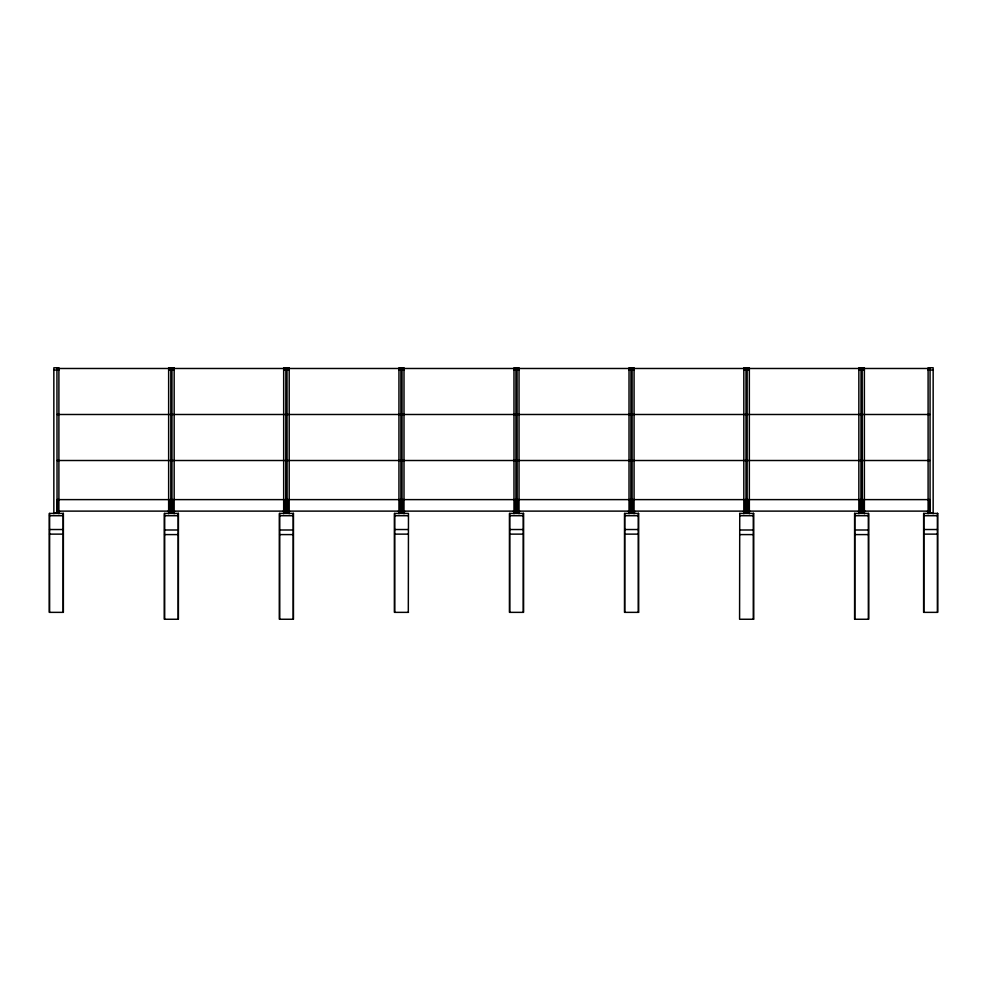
<?xml version="1.0" encoding="UTF-8"?>
<svg xmlns="http://www.w3.org/2000/svg" width="987" height="987" viewBox="0 0 987 987"><rect width="100%" height="100%" fill="white"/><g stroke="black" fill="none" stroke-linecap="round" stroke-linejoin="round"><path stroke-width="1.48" d="M58.689 512.586L59.467 511.118M173.219 513.104L174.514 511.118M288.685 512.672L289.549 511.118M518.656 512.759L519.606 511.118M748.652 512.845L749.688 511.118M864.118 512.413L864.723 511.118M171.109 513.191C164.792 513.289 175.402 513.203 173.219 513.228M286.218 513.191L289.203 513.277L287.032 513.203M746.406 513.215L749.071 513.252M861.417 513.191L864.378 513.277L862.342 513.203M55.728 513.215L58.899 513.252L56.888 513.191M401.24 513.191C403.486 513.055 403.671 514.005 404.571 511.809L404.571 511.118M516.349 513.215L518.668 513.24M631.384 513.215C632.803 513.018 634.616 514.005 634.641 511.809L634.641 511.118M930.001 513.215L933.159 513.265L931.16 513.191M56.074 513.191L53.841 513.265L55.889 513.191M398.945 513.252L400.833 513.215M513.98 513.252L515.399 513.215M629.015 513.252L630.903 513.215M745.716 513.203L743.816 513.265L745.888 513.228M930.334 513.191L928.101 513.252L930.149 513.191M399.106 513.252L401.03 513.191M514.141 513.252L515.868 513.215M629.175 513.252L631.137 513.191M285.983 513.203L283.676 513.265L285.576 513.228M53.841 370.039L58.899 370.039M168.641 370.039L174.168 370.039M283.676 370.039L289.203 370.039M398.945 370.039L404.004 370.039M513.98 370.039L519.039 370.039M629.015 370.039L634.073 370.039M743.816 370.039L749.343 370.039M858.85 370.039L864.378 370.039M928.101 370.039L933.159 370.039M56.938 414.491L170.825 414.491M171.972 414.491L285.86 414.491M287.007 414.491L400.895 414.491M402.042 414.491L515.93 414.491M517.077 414.491L630.964 414.491M632.112 414.491L745.999 414.491M747.147 414.491L861.034 414.491M862.182 414.491L930.062 414.491M56.938 460.51L170.825 460.51M171.972 460.51L285.86 460.51M287.007 460.51L400.895 460.51M402.042 460.51L515.93 460.51M517.077 460.51L630.964 460.51M632.112 460.51L745.999 460.51M747.147 460.51L861.034 460.51M862.182 460.51L930.062 460.51M56.938 499.619L170.825 499.619M171.972 499.619L285.86 499.619M287.007 499.619L400.895 499.619M402.042 499.619L515.93 499.619M517.077 499.619L630.964 499.619M632.112 499.619L745.999 499.619M747.147 499.619L861.034 499.619M862.182 499.619L930.062 499.619M56.938 511.118L170.825 511.118L170.825 368.484L56.938 368.484L57.049 511.352L59.467 511.352M285.86 511.118L171.972 511.118L171.972 368.484L285.86 368.484L285.749 511.352L283.331 511.352M287.007 511.118L400.895 511.118L400.895 368.484L287.007 368.484L287.131 511.352L289.549 511.352M515.93 511.118L402.042 511.118L402.042 368.484L515.93 368.484L515.93 511.118L513.413 511.352M517.077 511.118L630.964 511.118M745.999 511.118L632.112 511.118L632.112 368.484L745.999 368.484L745.999 511.118L743.47 511.352M861.034 511.118L747.147 511.118L747.147 368.484L861.034 368.484L860.923 511.352L858.505 511.352M862.182 511.118L930.062 511.118L930.062 368.484L862.182 368.484L862.305 511.352L864.723 511.352M168.296 511.352L170.714 511.118M174.514 511.352L172.096 511.118M398.378 511.352L400.784 511.118M404.571 511.352L402.153 511.118M519.606 511.352L517.188 511.352L517.077 368.484L630.964 368.484L630.853 511.352L628.448 511.352M634.641 511.352L632.223 511.118M749.688 511.352L747.27 511.118M927.533 511.352L929.951 511.118M57.012 511.562L59.467 511.562M168.296 511.562L170.751 511.562M172.059 511.562L174.514 511.562M283.331 511.562L285.786 511.562M287.094 511.562L289.549 511.562M398.378 511.562L400.821 511.562M402.116 511.562L404.571 511.562M513.413 511.562L515.856 511.562M517.151 511.562L519.606 511.562M628.448 511.562L630.89 511.562M632.186 511.562L634.641 511.562M743.47 511.562L745.925 511.562M747.233 511.562L749.688 511.562M858.505 511.562L860.96 511.562M862.268 511.562L864.723 511.562M927.533 511.562L929.988 511.562M638.54 513.425L624.537 513.425L624.524 612.359L638.54 612.359M739.584 513.425L753.574 513.425M854.619 513.425L868.609 513.425L868.634 619.256L854.619 619.256M49.547 515.72L63.18 515.72M164.582 515.72L178.215 515.72M279.617 515.72L293.25 515.72M394.652 515.72L408.285 515.72M509.687 515.72L523.32 515.72M624.722 515.72L638.355 515.72M739.756 515.72L753.389 515.72M854.791 515.72L868.424 515.72M923.82 515.72L937.453 515.72M49.547 529.525L63.18 529.525M394.652 529.525L408.285 529.525M509.687 529.525L523.32 529.525M624.722 529.525L638.355 529.525M923.82 529.525L937.453 529.525M164.582 529.994L178.215 529.994M279.617 529.994L293.25 529.994M739.756 529.994L753.389 529.994M854.791 529.994L868.424 529.994M49.547 534.127L63.18 534.127M394.652 534.127L408.285 534.127M509.687 534.127L523.32 534.127M624.722 534.127L638.355 534.127M923.82 534.127L937.453 534.127M164.582 534.596L178.215 534.596M279.617 534.596L293.25 534.596M739.756 534.596L753.389 534.596M854.791 534.596L868.424 534.596M408.47 612.359L394.467 612.359L394.455 513.425L408.47 513.425L408.31 612.359M753.574 619.256L739.584 619.256L739.744 513.425M747.171 513.203L748.812 513.265M632.062 513.191L632.938 513.215M517.028 513.191L517.904 513.215M401.993 513.191L402.869 513.215M171.997 513.203L173.083 513.228M928.311 512.586L927.533 511.118M859.196 512.5L858.505 511.118M744.679 513.018L743.47 511.118M629.212 512.586L628.448 511.118M514.696 513.104L513.413 511.118M399.229 512.672L398.378 511.118M283.762 512.241L283.331 511.118M169.246 512.759L168.296 511.118M937.465 513.425L937.465 612.359M933.159 513.721L933.159 367.744L928.101 367.793L928.101 513.721M929.569 499.619L929.569 511.118M929.162 499.619L929.162 511.118M923.795 513.425L923.795 612.359M868.449 513.425L868.449 619.256M864.378 513.733L864.378 367.744L858.85 367.793L858.85 513.733M863.082 499.619L863.082 511.118M862.675 499.619L862.675 511.118M860.553 499.619L860.553 511.118M860.133 499.619L860.133 511.118M854.779 513.425L854.779 619.256M854.594 513.425L854.594 619.256M753.599 513.425L753.599 619.256M753.414 513.425L753.414 619.256M749.343 513.733L749.343 367.744L743.816 367.793L743.816 513.733M748.047 499.619L748.047 511.118M747.64 499.619L747.64 511.118M745.518 499.619L745.518 511.118M745.099 499.619L745.099 511.118M638.564 513.425L638.564 612.359M638.379 513.425L638.379 612.359M634.073 513.721L634.073 367.744L629.015 367.744L629.015 513.721M633.012 499.619L633.012 511.118M632.605 499.619L632.605 511.118M630.483 499.619L630.483 511.118M630.064 499.619L630.064 511.118M624.709 513.425L624.709 612.359M523.344 513.425L523.344 612.359M519.039 513.721L519.039 367.744L513.98 367.793L513.98 513.721M517.978 499.619L517.978 511.118M517.57 499.619L517.57 511.118M515.448 499.619L515.448 511.118M515.029 499.619L515.029 511.118M509.674 513.425L509.674 612.359M404.004 513.721L404.004 367.744L398.945 367.793L398.945 513.721M402.943 499.619L402.943 511.118M402.536 499.619L402.536 511.118M400.414 499.619L400.414 511.118M399.994 499.619L399.994 511.118M394.64 513.425L394.64 612.359M293.275 513.425L293.275 619.256M289.203 513.733L289.203 367.744L283.676 367.793L283.676 513.733M287.908 499.619L287.908 511.118M287.501 499.619L287.501 511.118M285.379 499.619L285.379 511.118M284.959 499.619L284.959 511.118M279.605 513.425L279.605 619.256M178.24 513.425L178.24 619.256M174.168 513.733L174.168 367.744L168.641 367.793L168.641 513.733M172.873 499.619L172.873 511.118M172.466 499.619L172.466 511.118M170.344 499.619L170.344 511.118M169.924 499.619L169.924 511.118M164.57 513.425L164.57 619.256M63.205 513.425L63.205 612.359M58.899 513.721L58.899 367.744L53.841 367.793L53.841 513.721M57.838 499.619L57.838 511.118M57.431 499.619L57.431 511.118M49.535 513.425L49.535 612.359M859.122 513.252L861.108 513.203L859.122 513.252M63.365 513.425L49.362 513.425L49.35 612.359L63.365 612.359L63.39 513.425M178.4 513.425L164.397 513.425L164.385 619.256L178.4 619.256L178.425 513.425M293.435 513.425L279.432 513.425L279.42 619.256L293.435 619.256L293.46 513.425M523.505 513.425L509.502 513.425L509.489 612.359L523.505 612.359L523.529 513.425M937.638 513.425L923.635 513.425L923.61 612.359L937.638 612.359L937.65 513.425"/></g></svg>
